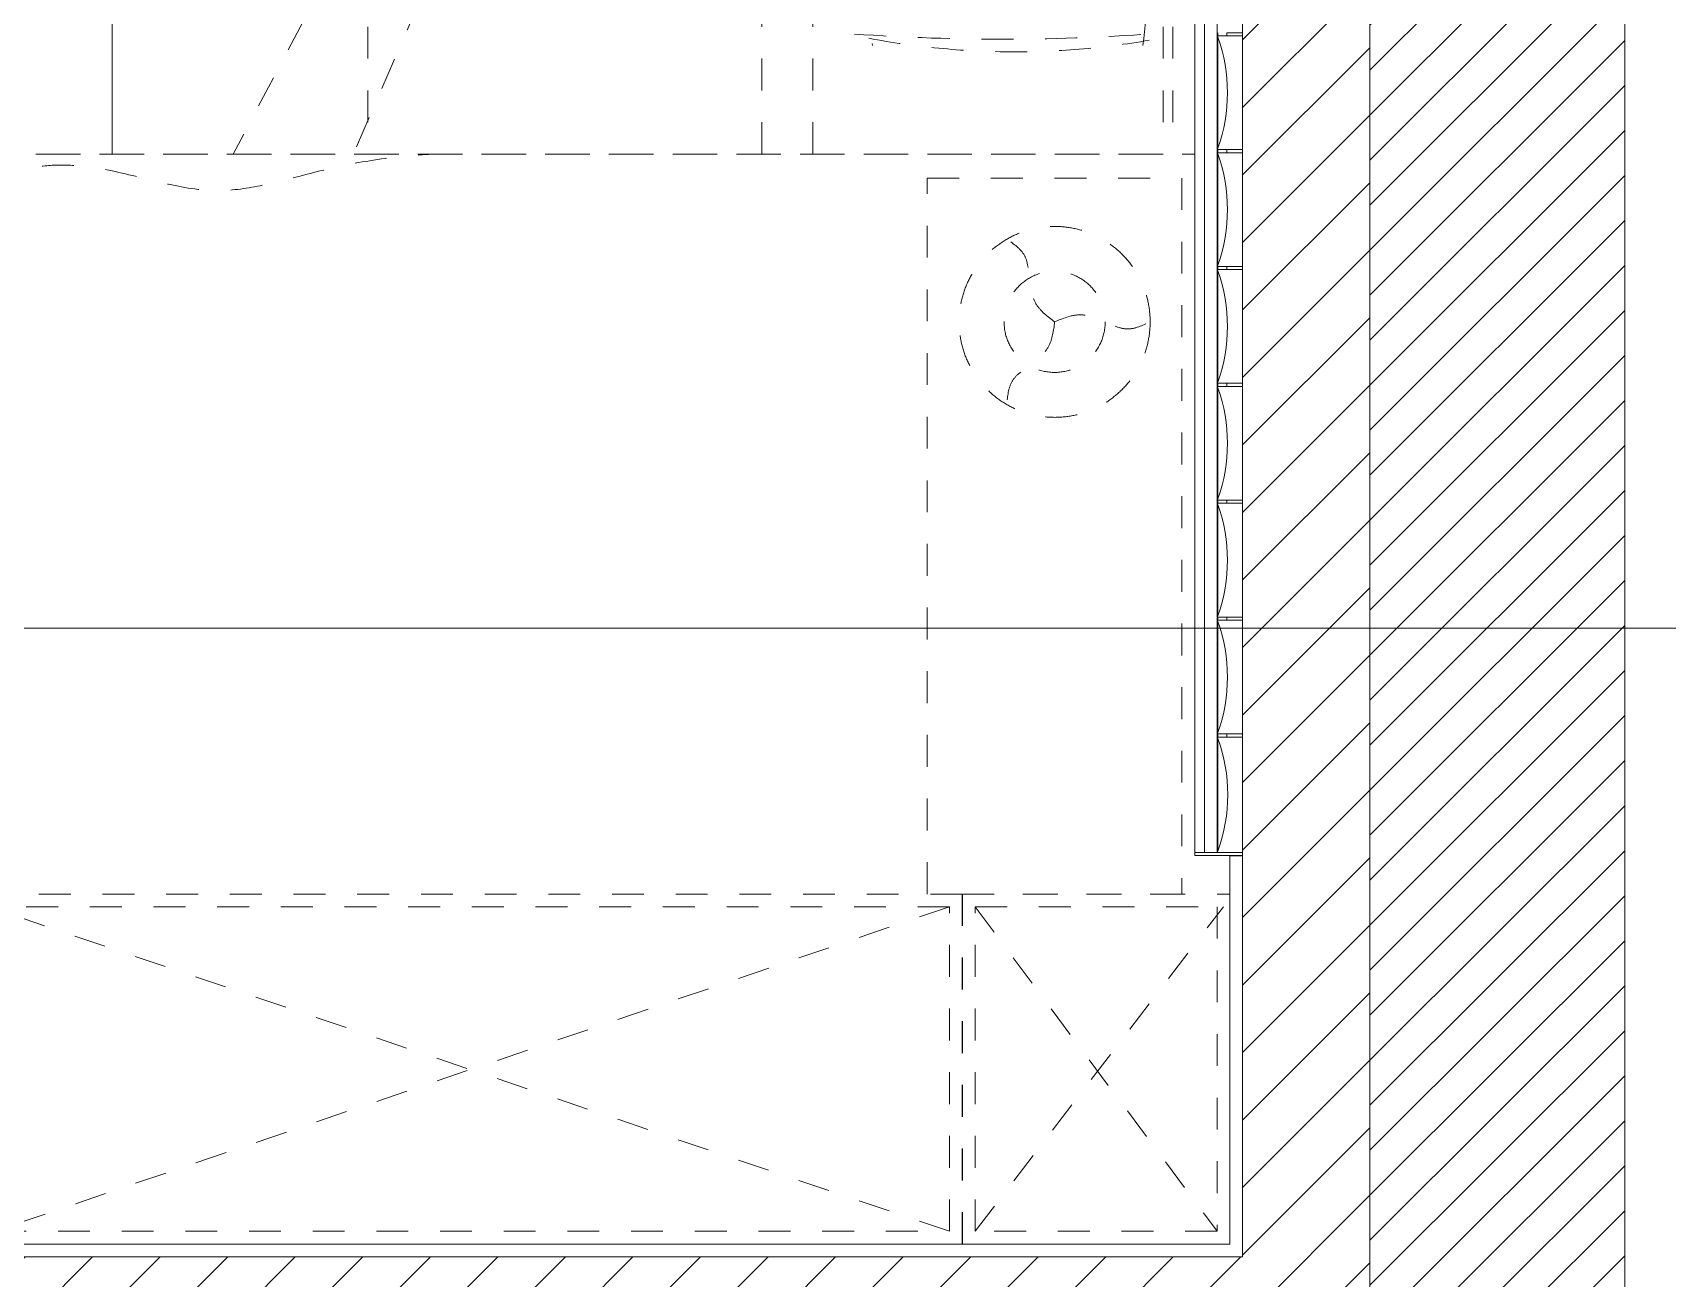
# Model space of a CAD drawing. Header units: millimetres. Extents: x 2160 to 29548, y 1196 to 18324.
# Drawn here: x 24234 to 26801, y 9066 to 11023 of the extents above; entities that cross this region are included whole.
import ezdxf

# ---------------------------------------------------------------- set-up
doc = ezdxf.new("R2010")
doc.units = ezdxf.units.MM
doc.linetypes.add('JZ-I-活动家具', pattern=[100, 50, -50])
for name, color, linetype, lineweight, true_color in [('A-DETL-3', 7, 'Continuous', 18, 0x848400), ('A-DETL-GENF-4', 7, 'Continuous', 5, 0x1e1e1e), ('A-DETL-GENF-5', 9, 'Continuous', 5, 0x808080), ('A-DETL-GENF-6', 9, 'JZ-I-活动家具', 5, 0x808080), ('A-GENM-2', 7, 'Continuous', 9, 0xff8080), ('A-新建墙体', 7, 'Continuous', 18, 0x848400), ('A-新建墙体-2', 9, 'Continuous', 5, 0x808080), ('A-新建墙体-3', 7, 'Continuous', 9, 0xff8080), ('G-ANNO-TEXT-1', 7, 'Continuous', 5, 0x008000)]:
    doc.layers.add(name, color=color, linetype=linetype, lineweight=lineweight, true_color=true_color)
pattern_1 = [(45, (11833.81, 0), (-53.033, 53.033), [])]

# ---------------------------------------------------------------- blocks, each defined once
blk = doc.blocks.new('JZ-I-1800床组合2D - JZ-I-1800床组合_1100_-14186444-02平面布置及立面索引')
at = {"layer": 'A-DETL-GENF-6'}
for p, q in [((20.2, 2062.7), (420.2, 2062.7)), ((20.2, 937.7), (20.2, 2062.7)), ((420.2, 2062.7), (420.2, 937.7)), ((420.2, 937.7), (20.2, 937.7)), ((2000, 900), (0, 900)), ((0, 900), (0, -900)), ((2020, 900), (0, 900)), ((0, -900), (0, 900)), ((34.6, -900), (34.6, 900)), ((49.6, -900), (49.6, 900)), ((540, -900), (1321.6, 900)), ((560, -900), (1510.2, 900)), ((600, 900), (600, 578.6)), ((680, 900), (680, 563.6)), ((1298.8, -900), (1298.8, 900)), ((1700, 900), (1700, -900)), ((1700, -900), (1700, 900))]:
    blk.add_line(p, q, dxfattribs=at)
for radius in [150, 79.4]:
    blk.add_circle((220.2, 1163.7), radius, dxfattribs=at)
for centre, radius, start, end in [((303.8, -2586.2), 3305.7, 85.9945, 94.3876), ((3242.2, 349.3), 3183.5, 173.1435, 185.4971), ((283.4, -501.5), 1240.9, 79.3863, 99.8288), ((-560.1, 507.7), 1089.3, 6.3288, 11.7557), ((-823.1, 453.9), 1360.9, 7.3311, 11.196)]:
    blk.add_arc(centre, radius, start, end, dxfattribs=at)
for points, knots in [([(220.2, 1163.7), (221.9, 1177.4), (225.5, 1205.7), (257.7, 1231.7), (292, 1254.4), (294.1, 1280.4), (295.2, 1293.6)], [0, 0, 0, 0, 39.705882, 82.444736, 118.936641, 156.461162, 156.461162, 156.461162, 156.461162]), ([(220.2, 1163.7), (207.5, 1158.4), (181.2, 1147.3), (142.6, 1162.2), (105.8, 1180.5), (82.2, 1169.4), (70.2, 1163.7)], [0, 0, 0, 0, 39.705882, 82.444736, 118.936641, 156.461162, 156.461162, 156.461162, 156.461162]), ([(220.2, 1163.7), (231.2, 1155.4), (254, 1138.2), (260.3, 1097.3), (262.9, 1056.2), (284.3, 1041.3), (295.2, 1033.8)], [0, 0, 0, 0, 39.705882, 82.444736, 118.936641, 156.461162, 156.461162, 156.461162, 156.461162]), ([(1873, -900), (1971.4, -970.1), (2089, -999), (2067.2, -789.1), (2008.2, -681.5), (2073.3, -490.8), (1991, -271.6), (2049.7, -27.5), (1999.5, 200.2), (2073.3, 483.7), (1983, 701.2), (2108.7, 948), (1966.1, 979.4), (1764.2, 866.6), (1598.9, 991.2), (1374.2, 923.8), (1267.6, 903.2), (1192.8, 900)], [0, 0, 0, 0, 140.356688, 240.855445, 374.272085, 514.628774, 800.960617, 1037.309606, 1234.977718, 1501.883052, 1872.056655, 1990.732643, 2052.345442, 2125.407537, 2467.000811, 2608.004871, 2786.638856, 2786.638856, 2786.638856, 2786.638856])]:
    blk.add_open_spline(points, degree=3, knots=knots, dxfattribs=at)
blk = doc.blocks.new('JZ-I-柜体2D - JZ-I-柜体550x420-14188670-02平面布置及立面索引')
at = {"layer": 'A-DETL-GENF-6'}
for p, q in [((0, 0), (0, 420)), ((0, 420), (550, 420)), ((550, 420), (550, 0)), ((20, 400), (530, 400)), ((20, 20), (20, 400)), ((20, 400), (530, 10.1)), ((530, 400), (20, 20)), ((530, 400), (530, 20)), ((550, 0), (0, 0)), ((530, 20), (20, 20))]:
    blk.add_line(p, q, dxfattribs=at)
blk = doc.blocks.new('JZ-I-柜体2D - JZ-I-柜体550x1540-14188748-02平面布置及立面索引')
at = {"layer": 'A-DETL-GENF-6'}
for p, q in [((0, 0), (0, -1540)), ((550, 0), (0, 0)), ((550, -1540), (550, 0)), ((20, -1520), (530, -10.1)), ((20, -20), (20, -1520)), ((530, -20), (20, -20)), ((530, -1520), (20, -20)), ((530, -1520), (530, -20)), ((0, -1540), (550, -1540)), ((20, -1520), (530, -1520))]:
    blk.add_line(p, q, dxfattribs=at)

msp = doc.modelspace()

# ---------------------------------------------------------------- hatches: boundary and pattern name
at = {"layer": 'A-DETL-GENF-4'}
h = msp.add_hatch(dxfattribs=at)
h.set_pattern_fill('FP_6', color=256, style=0, pattern_type=2)
h.set_pattern_definition([(45, (11833.807, 0), (-35.35534, 35.35534), [])])
h.paths.add_polyline_path([(23462.2, 2900), (26733.8, 2900), (26733.8, 16700), (9283.8, 16700), (9283.8, 2900), (22371.4, 2900)], flags=0)
h.paths.add_polyline_path([(26333.8, 3300), (13733.8, 3300), (13733.8, 7200), (13483.8, 7200), (13483.8, 6440), (13380.1, 6446.3), (13278, 6465), (13178.8, 6495.9), (13084.1, 6538.5), (12995.3, 6592.2), (12913.5, 6656.3), (12840.1, 6729.7), (12776, 6811.5), (12722.3, 6900.3), (12679.7, 6995), (12648.8, 7094.2), (12630.1, 7196.3), (12623.8, 7300), (12618.6, 7241), (12603.3, 7183.7), (12578.3, 7130), (12544.3, 7081.5), (12502.4, 7039.5), (12453.8, 7005.6), (12400.1, 6980.5), (12342.8, 6965.2), (12283.8, 6960), (12283.8, 7200), (10633.8, 7200), (10633.8, 16300), (19133.6, 16300), (19245.6, 16293.7), (19356.2, 16274.9), (19463.9, 16243.9), (19567.5, 16201), (19665.7, 16146.7), (19757.1, 16081.8), (19840.8, 16007.1), (19917.3, 15920.9), (19980.4, 15832), (20034.6, 15733.9), (20077.5, 15630.3), (20108.6, 15522.5), (20127.4, 15412), (20133.6, 15300), (20133.6, 14200), (26333.8, 14200), (26333.8, 4624.6)], flags=0)
at = {"layer": 'A-新建墙体-2'}
h = msp.add_hatch(dxfattribs=at)
h.set_pattern_fill('FP_1', color=256, style=0, pattern_type=2)
h.set_pattern_definition(pattern_1)
h.paths.add_polyline_path([(26333.8, 7314), (26333.8, 7664), (26133.8, 7664), (26133.8, 7314)], flags=0)
h.paths.add_polyline_path([(26133.8, 8464), (26333.8, 8464), (26333.8, 11654), (26133.8, 11654), (26133.8, 9000)], flags=0)
h = msp.add_hatch(dxfattribs=at)
h.set_pattern_fill('FP_1', color=256, style=0, pattern_type=2)
h.set_pattern_definition(pattern_1)
h.paths.add_polyline_path([(26133.8, 9000), (26133.8, 9100), (22733.8, 9100), (22733.8, 9000), (25643.6, 9000)], flags=0)

# ---------------------------------------------------------------- linework, layer by layer
at = {"layer": 'A-DETL-3'}
for p, q in [((26733.8, 2900), (26733.8, 16700)), ((26333.8, 14200), (26333.8, 3300))]:
    msp.add_line(p, q, dxfattribs=at)
at = {"layer": 'A-GENM-2'}
for p, q in [((26058.8, 13775.5), (26058.8, 9735.5)), ((26073.8, 9735.5), (26073.8, 13775.5)), ((26093.8, 13775.5), (26093.8, 9735.5)), ((26094.8, 11023.4), (26094.8, 11018.4)), ((26133.8, 11018.4), (26094.8, 11018.4)), ((26094.8, 11016.4), (26094.8, 10841.8)), ((26133.8, 11023.4), (26108.8, 11023.4)), ((26108.8, 11023.4), (26108.8, 11018.4)), ((26108.8, 11018.4), (26133.8, 11018.4)), ((26133.8, 11018.4), (26133.8, 11023.4)), ((26133.8, 10839.8), (26133.8, 11018.4)), ((26094.8, 10839.8), (26094.8, 10834.8)), ((26094.8, 10839.8), (26133.8, 10839.8)), ((26133.8, 10834.8), (26094.8, 10834.8)), ((26094.8, 10832.8), (26094.8, 10658.1)), ((26133.8, 10839.8), (26108.8, 10839.8)), ((26108.8, 10839.8), (26108.8, 10834.8)), ((26108.8, 10834.8), (26133.8, 10834.8)), ((26133.8, 10834.8), (26133.8, 10839.8)), ((26133.8, 10656.1), (26133.8, 10834.8)), ((26094.8, 10656.1), (26094.8, 10651.1)), ((26094.8, 10656.1), (26133.8, 10656.1)), ((26133.8, 10656.1), (26108.8, 10656.1)), ((26108.8, 10656.1), (26108.8, 10651.1)), ((26133.8, 10651.1), (26133.8, 10656.1)), ((26133.8, 10651.1), (26094.8, 10651.1)), ((26094.8, 10649.1), (26094.8, 10474.5)), ((26108.8, 10651.1), (26133.8, 10651.1)), ((26133.8, 10472.5), (26133.8, 10651.1)), ((26094.8, 10472.5), (26094.8, 10467.5)), ((26094.8, 10472.5), (26133.8, 10472.5)), ((26133.8, 10467.5), (26094.8, 10467.5)), ((26094.8, 10465.5), (26094.8, 10290.9)), ((26133.8, 10472.5), (26108.8, 10472.5)), ((26108.8, 10472.5), (26108.8, 10467.5)), ((26108.8, 10467.5), (26133.8, 10467.5)), ((26133.8, 10467.5), (26133.8, 10472.5)), ((26133.8, 10288.9), (26133.8, 10467.5)), ((26094.8, 10288.9), (26094.8, 10283.9)), ((26094.8, 10288.9), (26133.8, 10288.9)), ((26133.8, 10283.9), (26094.8, 10283.9)), ((26094.8, 10281.9), (26094.8, 10107.2)), ((26133.8, 10288.9), (26108.8, 10288.9)), ((26108.8, 10288.9), (26108.8, 10283.9)), ((26108.8, 10283.9), (26133.8, 10283.9)), ((26133.8, 10283.9), (26133.8, 10288.9)), ((26133.8, 10105.2), (26133.8, 10283.9)), ((26094.8, 10105.2), (26094.8, 10100.2)), ((26094.8, 10105.2), (26133.8, 10105.2)), ((26133.8, 10100.2), (26094.8, 10100.2)), ((26094.8, 10098.2), (26094.8, 9923.6)), ((26133.8, 10105.2), (26108.8, 10105.2)), ((26108.8, 10105.2), (26108.8, 10100.2)), ((26108.8, 10100.2), (26133.8, 10100.2)), ((26133.8, 10100.2), (26133.8, 10105.2)), ((26133.8, 9921.6), (26133.8, 10100.2)), ((26094.8, 9921.6), (26094.8, 9916.6)), ((26094.8, 9921.6), (26133.8, 9921.6)), ((26133.8, 9916.6), (26094.8, 9916.6)), ((26094.8, 9914.6), (26094.8, 9737.5)), ((26133.8, 9921.6), (26108.8, 9921.6)), ((26108.8, 9921.6), (26108.8, 9916.6)), ((26108.8, 9916.6), (26133.8, 9916.6)), ((26133.8, 9916.6), (26133.8, 9921.6)), ((26133.8, 9735.5), (26133.8, 9916.6)), ((26133.8, 9735.5), (26058.8, 9735.5)), ((26058.8, 9735.5), (26058.8, 9730.5)), ((26058.8, 9730.5), (26133.8, 9730.5)), ((26094.8, 9735.5), (26133.8, 9735.5)), ((26133.8, 9730.5), (26133.8, 9735.5))]:
    msp.add_line(p, q, dxfattribs=at)
for centre, radius, start, end in [((26094.8, 11017.4), 1, 90, 270), ((25851.6, 10929.1), 258.4, 340.2527, 19.7473), ((26094.8, 10840.8), 1, 90, 270), ((26094.8, 10833.8), 1, 90, 270), ((25851.6, 10745.5), 258.4, 340.2527, 19.7473), ((26094.8, 10657.1), 1, 90, 270), ((26094.8, 10650.1), 1, 90, 270), ((25851.6, 10561.8), 258.4, 340.2527, 19.7473), ((26094.8, 10473.5), 1, 90, 270), ((26094.8, 10466.5), 1, 90, 270), ((25851.6, 10378.2), 258.4, 340.2527, 19.7473), ((26094.8, 10289.9), 1, 90, 270), ((26094.8, 10282.9), 1, 90, 270), ((25851.6, 10194.5), 258.4, 340.2527, 19.7473), ((26094.8, 10106.2), 1, 90, 270), ((26094.8, 10099.2), 1, 90, 270), ((25851.6, 10010.9), 258.4, 340.2527, 19.7473), ((26094.8, 9922.6), 1, 90, 270), ((26094.8, 9915.6), 1, 90, 270), ((25851.6, 9826), 258.9, 339.9923, 20.0077), ((26094.8, 9736.5), 1, 90, 270)]:
    msp.add_arc(centre, radius, start, end, dxfattribs=at)
at = {"layer": 'A-新建墙体'}
for p, q in [((26133.8, 13014), (26133.8, 9100)), ((26133.8, 9100), (22633.8, 9100))]:
    msp.add_line(p, q, dxfattribs=at)
at = {"layer": 'A-新建墙体-3'}
for p, q in [((26133.8, 9730), (26113.8, 9730)), ((26113.8, 9730), (26113.8, 9120)), ((26133.8, 9100), (26133.8, 9730)), ((26113.8, 9120), (22613.8, 9120))]:
    msp.add_line(p, q, dxfattribs=at)
at = {"layer": 'G-ANNO-TEXT-1'}
msp.add_line((21179.5, 10087.9), (28408.3, 10087.9), dxfattribs=at)

# ---------------------------------------------------------------- block references
at = {"layer": 'A-DETL-GENF-5'}
for name, p, rotation in [('JZ-I-1800床组合2D - JZ-I-1800床组合_1100_-14186444-02平面布置及立面索引', (26058.8, 11732.7), 180), ('JZ-I-柜体2D - JZ-I-柜体550x1540-14188748-02平面布置及立面索引', (24153.6, 9120), 90.0000000000001), ('JZ-I-柜体2D - JZ-I-柜体550x420-14188670-02平面布置及立面索引', (26113.8, 9120), 89.9999999999999)]:
    msp.add_blockref(name, p, dxfattribs=dict(at, rotation=rotation))

doc.saveas('drawing.dxf')
